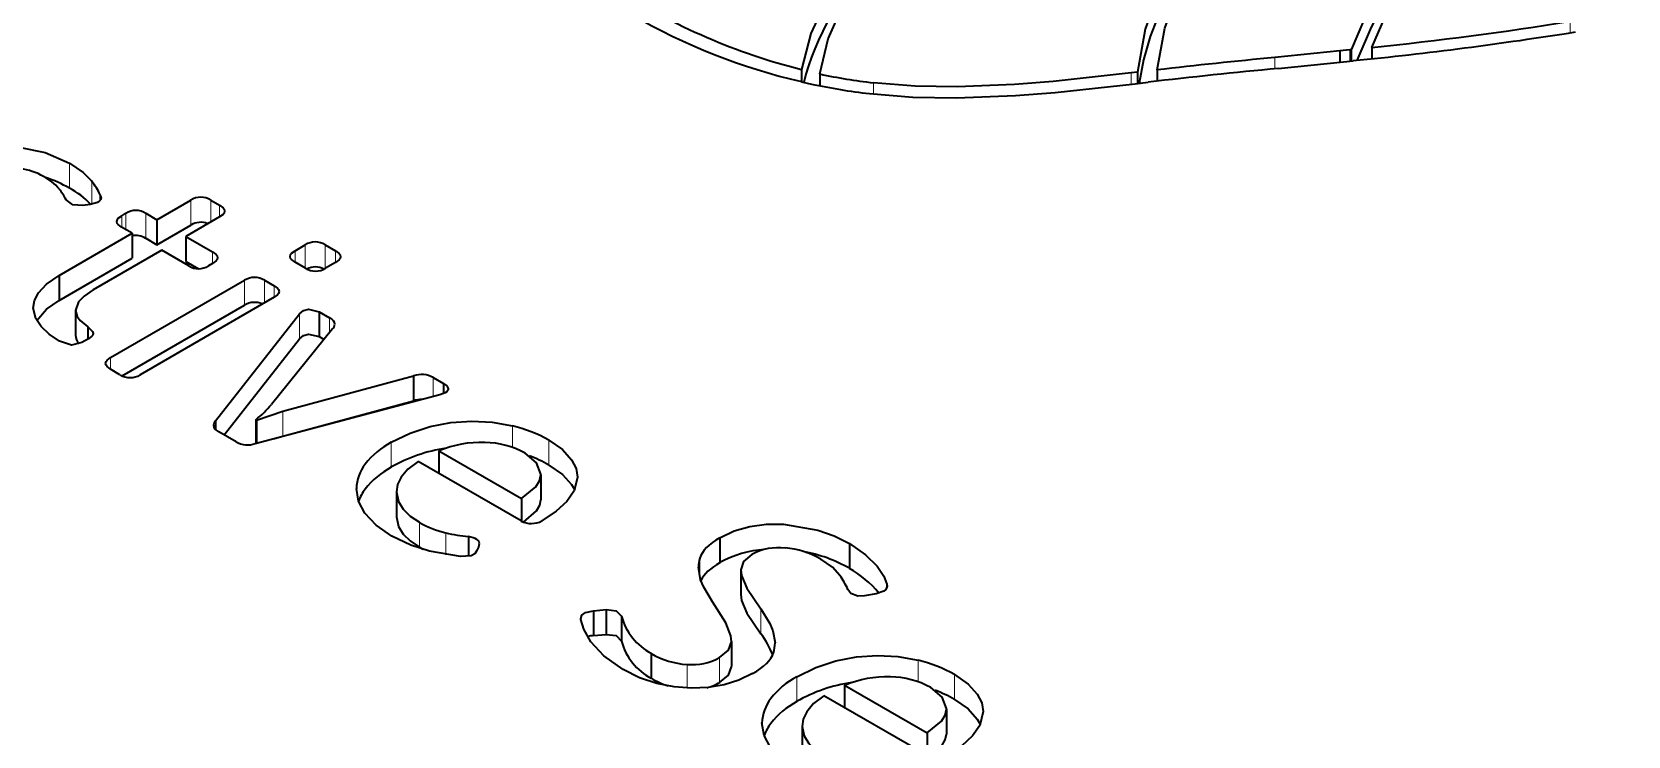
# Model space of a CAD drawing. Extents: x 317 to 941, y 143 to 776.
# Drawn here: x 755.18 to 770.87, y 738.26 to 745.17 of the extents above; entities that cross this region are included whole.
import ezdxf

# ---------------------------------------------------------------- set-up
doc = ezdxf.new("R2010")
doc.units = 0

msp = doc.modelspace()

# ---------------------------------------------------------------- linework, layer by layer
at = {"color": 7, "lineweight": 13, "ltscale": 0.002832}
msp.add_line((770.299, 745.278), (770.299, 745.164), dxfattribs=at)
at = {"color": 7, "lineweight": 35, "ltscale": 0.016081}
msp.add_line((768.036, 744.987), (767.396, 744.922), dxfattribs=at)
at = {"color": 7, "lineweight": 13, "ltscale": 0.002763}
msp.add_line((767.396, 744.922), (767.396, 744.811), dxfattribs=at)
at = {"color": 7, "lineweight": 35, "ltscale": 0.016111}
msp.add_line((767.429, 744.814), (768.07, 744.879), dxfattribs=at)
at = {"color": 7, "lineweight": 35, "ltscale": 0.00243}
msp.add_line((768.133, 744.997), (768.036, 744.987), dxfattribs=at)
at = {"color": 7, "lineweight": 35, "ltscale": 0.002766}
msp.add_line((768.036, 744.987), (768.036, 744.876), dxfattribs=at)
at = {"color": 7, "lineweight": 35, "ltscale": 0.002418}
msp.add_line((768.07, 744.879), (768.166, 744.889), dxfattribs=at)
at = {"color": 7, "lineweight": 35, "ltscale": 0.000351671}
msp.add_line((768.147, 744.998), (768.133, 744.997), dxfattribs=at)
at = {"color": 7, "lineweight": 13, "ltscale": 0.002766}
msp.add_line((768.133, 744.997), (768.133, 744.886), dxfattribs=at)
at = {"color": 7, "lineweight": 35, "ltscale": 0.002769}
msp.add_line((768.147, 744.998), (768.147, 744.887), dxfattribs=at)
at = {"color": 7, "lineweight": 35, "ltscale": 0.002776}
msp.add_line((768.349, 745.02), (768.349, 744.909), dxfattribs=at)
at = {"color": 7, "lineweight": 35, "ltscale": 0.003014}
msp.add_line((762.744, 744.804), (762.744, 744.683), dxfattribs=at)
at = {"color": 7, "lineweight": 35, "ltscale": 0.002899}
msp.add_line((762.924, 744.76), (762.924, 744.644), dxfattribs=at)
at = {"color": 7, "lineweight": 35, "ltscale": 0.001555}
msp.add_line((766.046, 744.778), (765.985, 744.77), dxfattribs=at)
at = {"color": 7, "lineweight": 13, "ltscale": 0.002776}
msp.add_line((765.985, 744.77), (765.985, 744.659), dxfattribs=at)
at = {"color": 7, "lineweight": 35, "ltscale": 0.002771}
msp.add_line((766.046, 744.778), (766.046, 744.667), dxfattribs=at)
at = {"color": 7, "lineweight": 35, "ltscale": 0.002748}
msp.add_line((766.239, 744.8), (766.239, 744.69), dxfattribs=at)
at = {"color": 7, "lineweight": 35, "ltscale": 0.002519}
msp.add_line((762.742, 744.684), (762.841, 744.661), dxfattribs=at)
at = {"color": 7, "lineweight": 13, "ltscale": 0.002754}
msp.add_line((763.45, 744.673), (763.45, 744.563), dxfattribs=at)
at = {"color": 7, "lineweight": 35, "ltscale": 0.003247}
msp.add_line((766.022, 744.664), (766.151, 744.679), dxfattribs=at)
at = {"color": 7, "lineweight": 13, "ltscale": 0.006125}
for p, q in [((755.548, 743.883), (755.548, 743.638)), ((758.709, 741.142), (758.709, 740.897))]:
    msp.add_line(p, q, dxfattribs=at)
at = {"color": 7, "lineweight": 13, "ltscale": 0.00565}
msp.add_line((755.768, 743.708), (755.768, 743.482), dxfattribs=at)
at = {"color": 7, "lineweight": 35, "ltscale": 0.001816}
msp.add_line((755.752, 743.479), (755.68, 743.468), dxfattribs=at)
at = {"color": 7, "lineweight": 35, "ltscale": 0.001353}
msp.add_line((755.851, 743.574), (755.851, 743.52), dxfattribs=at)
at = {"color": 7, "lineweight": 35, "ltscale": 0.009592}
for p, q in [((756.407, 743.328), (756.74, 743.52)), ((757.024, 743.356), (756.692, 743.164)), ((756.407, 743.083), (756.74, 743.275))]:
    msp.add_line(p, q, dxfattribs=at)
at = {"color": 7, "lineweight": 13, "ltscale": 0.006123}
for p, q in [((756.74, 743.52), (756.74, 743.275)), ((756.299, 743.391), (756.299, 743.146)), ((757.269, 742.734), (757.269, 742.489)), ((757.811, 742.404), (757.811, 742.159)), ((757.646, 741.448), (757.646, 741.203)), ((760.26, 741.163), (760.26, 740.918)), ((758.988, 740.356), (758.988, 740.111)), ((762.146, 739.891), (762.146, 739.646)), ((762.345, 739.505), (762.345, 739.26)), ((762.056, 739.182), (762.056, 738.937)), ((761.939, 739.029), (761.939, 738.784)), ((762.696, 738.84), (762.696, 738.595)), ((764.247, 738.861), (764.247, 738.616))]:
    msp.add_line(p, q, dxfattribs=at)
at = {"color": 7, "lineweight": 35, "ltscale": 0.002511}
msp.add_line((756.937, 743.52), (757.024, 743.47), dxfattribs=at)
at = {"color": 7, "lineweight": 13, "ltscale": 0.005359}
msp.add_line((756.937, 743.52), (756.937, 743.306), dxfattribs=at)
at = {"color": 7, "lineweight": 13, "ltscale": 0.002849}
for p, q in [((757.024, 743.47), (757.024, 743.356)), ((757.56, 742.68), (757.56, 742.566))]:
    msp.add_line(p, q, dxfattribs=at)
at = {"color": 7, "lineweight": 35, "ltscale": 0.001126}
msp.add_line((756.063, 743.368), (756.102, 743.391), dxfattribs=at)
at = {"color": 7, "lineweight": 13, "ltscale": 0.002847}
for p, q in [((756.063, 743.368), (756.063, 743.254)), ((757.766, 743.024), (757.766, 742.91))]:
    msp.add_line(p, q, dxfattribs=at)
at = {"color": 7, "lineweight": 13, "ltscale": 0.003973}
msp.add_line((756.102, 743.391), (756.102, 743.232), dxfattribs=at)
at = {"color": 7, "lineweight": 35, "ltscale": 0.003115}
for p, q in [((756.299, 743.391), (756.407, 743.328)), ((756.299, 743.146), (756.407, 743.083))]:
    msp.add_line(p, q, dxfattribs=at)
at = {"color": 7, "lineweight": 35, "ltscale": 0.006123}
for p, q in [((756.407, 743.328), (756.407, 743.083)), ((756.692, 743.164), (756.692, 742.919)), ((755.608, 742.437), (755.608, 742.192)), ((758.931, 741.795), (758.931, 741.55)), ((761.942, 740.205), (761.942, 739.96)), ((763.214, 740.148), (763.214, 739.903)), ((762.146, 739.893), (762.146, 739.648)), ((760.823, 739.5), (760.823, 739.255)), ((760.975, 739.433), (760.975, 739.188)), ((762.056, 739.185), (762.056, 738.94)), ((761.266, 739.068), (761.266, 738.823)), ((764.168, 738.521), (764.168, 738.276))]:
    msp.add_line(p, q, dxfattribs=at)
at = {"color": 7, "lineweight": 35, "ltscale": 0.020745}
for p, q in [((755.446, 742.781), (756.165, 743.195)), ((755.446, 742.536), (756.165, 742.95))]:
    msp.add_line(p, q, dxfattribs=at)
at = {"color": 7, "lineweight": 35, "ltscale": 0.003024}
for p, q in [((756.165, 743.195), (756.06, 743.256)), ((755.728, 742.276), (755.728, 742.155))]:
    msp.add_line(p, q, dxfattribs=at)
at = {"color": 7, "lineweight": 35, "ltscale": 0.006125}
for p, q in [((756.165, 743.195), (756.165, 742.95)), ((755.446, 742.781), (755.446, 742.536)), ((758.003, 742.425), (758.003, 742.18)), ((760.181, 740.823), (760.181, 740.578)), ((758.763, 740.654), (758.763, 740.409)), ((760.7, 739.488), (760.7, 739.243)), ((762.75, 738.352), (762.75, 738.107))]:
    msp.add_line(p, q, dxfattribs=at)
at = {"color": 7, "lineweight": 35, "ltscale": 0.007601}
msp.add_line((756.692, 743.164), (756.955, 743.012), dxfattribs=at)
at = {"color": 7, "lineweight": 35, "ltscale": 0.019445}
msp.add_line((756.455, 743.028), (755.782, 742.639), dxfattribs=at)
at = {"color": 7, "lineweight": 35, "ltscale": 0.007694}
msp.add_line((756.722, 742.874), (756.455, 743.028), dxfattribs=at)
at = {"color": 7, "lineweight": 13, "ltscale": 0.002855}
for p, q in [((756.955, 743.012), (756.955, 742.898)), ((755.952, 741.974), (755.952, 741.859))]:
    msp.add_line(p, q, dxfattribs=at)
at = {"color": 7, "lineweight": 35, "ltscale": 0.002855}
msp.add_line((757.766, 743.024), (757.865, 743.081), dxfattribs=at)
at = {"color": 7, "lineweight": 13, "ltscale": 0.005704}
msp.add_line((757.865, 743.081), (757.865, 742.853), dxfattribs=at)
at = {"color": 7, "lineweight": 35, "ltscale": 0.00294}
msp.add_line((758.062, 743.081), (758.164, 743.023), dxfattribs=at)
at = {"color": 7, "lineweight": 13, "ltscale": 0.005795}
msp.add_line((758.062, 743.081), (758.062, 742.85), dxfattribs=at)
at = {"color": 7, "lineweight": 13, "ltscale": 0.002856}
msp.add_line((758.164, 743.023), (758.164, 742.908), dxfattribs=at)
at = {"color": 7, "lineweight": 35, "ltscale": 0.003628}
msp.add_line((756.692, 742.919), (756.817, 742.847), dxfattribs=at)
at = {"color": 7, "lineweight": 35, "ltscale": 0.001124}
msp.add_line((756.955, 742.898), (756.916, 742.876), dxfattribs=at)
at = {"color": 7, "lineweight": 35, "ltscale": 0.002939}
msp.add_line((757.868, 742.852), (757.766, 742.91), dxfattribs=at)
at = {"color": 7, "lineweight": 35, "ltscale": 0.002856}
msp.add_line((758.164, 742.909), (758.065, 742.851), dxfattribs=at)
at = {"color": 7, "lineweight": 35, "ltscale": 0.038017}
msp.add_line((755.952, 741.974), (757.269, 742.734), dxfattribs=at)
at = {"color": 7, "lineweight": 35, "ltscale": 0.002678}
msp.add_line((757.467, 742.734), (757.56, 742.68), dxfattribs=at)
at = {"color": 7, "lineweight": 13, "ltscale": 0.005527}
msp.add_line((757.467, 742.734), (757.467, 742.513), dxfattribs=at)
at = {"color": 7, "lineweight": 35, "ltscale": 0.038016}
msp.add_line((757.56, 742.566), (756.243, 741.806), dxfattribs=at)
at = {"color": 7, "lineweight": 35, "ltscale": 0.034714}
msp.add_line((756.067, 741.795), (757.269, 742.489), dxfattribs=at)
at = {"color": 7, "lineweight": 35, "ltscale": 0.033421}
msp.add_line((756.985, 741.353), (757.811, 742.404), dxfattribs=at)
at = {"color": 7, "lineweight": 35, "ltscale": 0.002941}
msp.add_line((758.003, 742.425), (758.105, 742.366), dxfattribs=at)
at = {"color": 7, "lineweight": 13, "ltscale": 0.003679}
msp.add_line((758.105, 742.366), (758.105, 742.219), dxfattribs=at)
at = {"color": 7, "lineweight": 35, "ltscale": 0.023873}
msp.add_line((758.134, 742.255), (757.533, 741.514), dxfattribs=at)
at = {"color": 7, "lineweight": 35, "ltscale": 0.001814}
msp.add_line((755.734, 742.158), (755.671, 742.122), dxfattribs=at)
at = {"color": 7, "lineweight": 35, "ltscale": 0.030026}
msp.add_line((757.069, 741.215), (757.811, 742.159), dxfattribs=at)
at = {"color": 7, "lineweight": 35, "ltscale": 0.001381}
msp.add_line((758.003, 742.18), (758.051, 742.152), dxfattribs=at)
at = {"color": 7, "lineweight": 35, "ltscale": 0.00268}
msp.add_line((756.045, 741.806), (755.952, 741.859), dxfattribs=at)
at = {"color": 7, "lineweight": 35, "ltscale": 0.033262}
for p, q in [((757.646, 741.448), (758.931, 741.795)), ((757.646, 741.203), (758.931, 741.55))]:
    msp.add_line(p, q, dxfattribs=at)
at = {"color": 7, "lineweight": 35, "ltscale": 0.002932}
msp.add_line((759.122, 741.778), (759.224, 741.719), dxfattribs=at)
at = {"color": 7, "lineweight": 13, "ltscale": 0.004669}
msp.add_line((759.122, 741.778), (759.122, 741.591), dxfattribs=at)
at = {"color": 7, "lineweight": 35, "ltscale": 0.046918}
msp.add_line((759.188, 741.609), (757.374, 741.128), dxfattribs=at)
at = {"color": 7, "lineweight": 35, "ltscale": 0.002495}
msp.add_line((759.224, 741.719), (759.224, 741.62), dxfattribs=at)
at = {"color": 7, "lineweight": 35, "ltscale": 0.006872}
msp.add_line((757.386, 741.36), (757.646, 741.448), dxfattribs=at)
at = {"color": 7, "lineweight": 35, "ltscale": 0.002109}
msp.add_line((756.985, 741.353), (756.985, 741.269), dxfattribs=at)
at = {"color": 7, "lineweight": 35, "ltscale": 0.000175635}
msp.add_line((757.38, 741.363), (757.386, 741.36), dxfattribs=at)
at = {"color": 7, "lineweight": 35, "ltscale": 0.00584}
msp.add_line((757.38, 741.363), (757.38, 741.13), dxfattribs=at)
at = {"color": 7, "lineweight": 35, "ltscale": 0.005713}
msp.add_line((757.386, 741.36), (757.386, 741.131), dxfattribs=at)
at = {"color": 7, "lineweight": 13, "ltscale": 0.005299}
for p, q in [((759.902, 741.304), (759.902, 741.092)), ((763.889, 739.002), (763.889, 738.79))]:
    msp.add_line(p, q, dxfattribs=at)
at = {"color": 7, "lineweight": 35, "ltscale": 0.004838}
msp.add_line((757.186, 741.147), (757.018, 741.244), dxfattribs=at)
at = {"color": 7, "lineweight": 35, "ltscale": 0.002181}
msp.add_line((757.563, 741.178), (757.646, 741.203), dxfattribs=at)
at = {"color": 7, "lineweight": 35, "ltscale": 0.029212}
msp.add_line((759.988, 740.37), (758.976, 740.954), dxfattribs=at)
at = {"color": 7, "lineweight": 35, "ltscale": 0.005527}
for p, q in [((759.179, 741.057), (759.179, 740.836)), ((759.99, 740.589), (759.99, 740.368)), ((763.166, 738.755), (763.166, 738.534)), ((763.977, 738.287), (763.977, 738.066))]:
    msp.add_line(p, q, dxfattribs=at)
at = {"color": 7, "lineweight": 35, "ltscale": 0.023417}
for p, q in [((759.179, 741.057), (759.99, 740.589)), ((763.166, 738.755), (763.977, 738.287))]:
    msp.add_line(p, q, dxfattribs=at)
at = {"color": 7, "lineweight": 35, "ltscale": 0.000137363}
msp.add_line((760.181, 740.823), (760.181, 740.828), dxfattribs=at)
at = {"color": 7, "lineweight": 13, "ltscale": 0.005363}
msp.add_line((759.247, 740.253), (759.247, 740.038), dxfattribs=at)
at = {"color": 7, "lineweight": 35, "ltscale": 0.004927}
msp.add_line((759.47, 740.216), (759.47, 740.019), dxfattribs=at)
at = {"color": 7, "lineweight": 35, "ltscale": 0.000969864}
msp.add_line((758.988, 740.111), (759.022, 740.092), dxfattribs=at)
at = {"color": 7, "lineweight": 35, "ltscale": 0.001127}
msp.add_line((759.571, 740.119), (759.553, 740.078), dxfattribs=at)
at = {"color": 7, "lineweight": 13, "ltscale": 0.004721}
msp.add_line((761.744, 740.005), (761.744, 739.816), dxfattribs=at)
at = {"color": 7, "lineweight": 35, "ltscale": 0.000492937}
msp.add_line((763.582, 739.749), (763.585, 739.73), dxfattribs=at)
at = {"color": 7, "lineweight": 35, "ltscale": 0.000924683}
msp.add_line((763.582, 739.749), (763.582, 739.712), dxfattribs=at)
at = {"color": 7, "lineweight": 35, "ltscale": 0.002956}
msp.add_line((763.478, 739.654), (763.361, 739.635), dxfattribs=at)
at = {"color": 7, "lineweight": 35, "ltscale": 0.000152657}
msp.add_line((760.574, 739.402), (760.574, 739.408), dxfattribs=at)
at = {"color": 7, "lineweight": 35, "ltscale": 0.003079}
for p, q in [((760.7, 739.488), (760.823, 739.5)), ((760.7, 739.243), (760.823, 739.255))]:
    msp.add_line(p, q, dxfattribs=at)
at = {"color": 7, "lineweight": 13, "ltscale": 0.005797}
msp.add_line((761.619, 738.959), (761.619, 738.728), dxfattribs=at)
at = {"color": 7, "lineweight": 35, "ltscale": 0.029211}
msp.add_line((763.974, 738.068), (762.963, 738.652), dxfattribs=at)
at = {"color": 7, "lineweight": 35, "ltscale": 0.000137338}
msp.add_line((764.168, 738.521), (764.168, 738.527), dxfattribs=at)
at = {"color": 7, "lineweight": 35}
for points in [[(767.96, 749.572), (767.021, 749.066), (766.048, 748.454), (765.562, 748.114), (765.09, 747.758), (764.651, 747.398), (764.239, 747.029), (763.682, 746.461), (763.442, 746.176), (763.231, 745.893), (763.001, 745.52), (762.836, 745.156), (762.744, 744.804)], [(762.924, 744.76), (763.007, 745.104), (763.162, 745.46), (763.382, 745.826), (763.585, 746.104), (763.818, 746.384), (764.359, 746.943), (764.758, 747.303), (765.186, 747.656), (765.651, 748.01), (766.132, 748.349), (767.09, 748.955), (768.019, 749.459)], [(769.313, 748.503), (768.779, 748.162), (768.276, 747.813), (767.838, 747.478), (767.437, 747.135), (767.064, 746.77), (766.741, 746.394), (766.473, 746.008), (766.264, 745.61), (766.12, 745.2), (766.046, 744.778)], [(766.239, 744.8), (766.316, 745.211), (766.461, 745.611), (766.67, 746), (766.938, 746.378), (767.259, 746.746), (767.628, 747.104), (768.019, 747.436), (768.444, 747.759), (768.949, 748.108), (769.484, 748.448)], [(770.662, 748.193), (770.013, 747.634), (769.683, 747.315), (769.373, 746.983), (769.129, 746.694), (768.902, 746.398), (768.604, 745.949), (768.351, 745.483), (768.147, 744.998)], [(768.349, 745.02), (768.556, 745.498), (768.811, 745.958), (769.109, 746.401), (769.359, 746.72), (769.629, 747.031), (770.22, 747.621), (770.868, 748.172)], [(769.377, 746.742), (768.907, 746.159), (768.698, 745.854), (768.509, 745.541), (768.343, 745.221), (768.2, 744.893)], [(767.004, 746.46), (766.654, 746.034), (766.375, 745.594), (766.263, 745.363), (766.172, 745.128), (766.106, 744.9), (766.062, 744.669)], [(765.985, 744.77), (765.216, 744.687), (764.836, 744.657), (764.275, 744.634), (763.859, 744.641), (763.45, 744.673)], [(763.413, 744.567), (763.839, 744.533), (764.268, 744.525), (764.847, 744.548), (765.236, 744.579), (766.022, 744.664)], [(754.563, 743.947), (754.676, 743.999), (754.797, 744.032), (755.051, 744.042), (755.308, 743.988), (755.548, 743.883)], [(755.548, 743.883), (755.683, 743.793), (755.768, 743.708)], [(755.68, 743.468), (755.581, 743.473), (755.515, 743.525)], [(755.86, 743.545), (755.856, 743.528), (755.845, 743.513), (755.823, 743.499), (755.752, 743.479)], [(757.024, 743.47), (757.058, 743.445), (757.068, 743.432), (757.073, 743.413)], [(756.013, 743.311), (756.019, 743.33), (756.028, 743.343), (756.063, 743.368)], [(756.06, 743.256), (756.028, 743.28), (756.018, 743.292), (756.013, 743.311)], [(757.073, 743.413), (757.068, 743.394), (757.058, 743.381), (757.024, 743.356)], [(756.955, 743.012), (756.989, 742.987), (756.999, 742.974), (757.004, 742.955)], [(757.717, 742.967), (757.722, 742.986), (757.732, 742.999), (757.766, 743.024)], [(758.164, 743.023), (758.198, 742.997), (758.208, 742.984), (758.214, 742.965)], [(757.004, 742.955), (756.999, 742.936), (756.989, 742.923), (756.955, 742.898)], [(757.766, 742.91), (757.732, 742.936), (757.722, 742.948), (757.717, 742.967)], [(758.214, 742.965), (758.208, 742.946), (758.198, 742.934), (758.164, 742.909)], [(755.192, 742.459), (755.205, 742.534), (755.245, 742.61), (755.324, 742.696), (755.446, 742.781)], [(757.56, 742.68), (757.594, 742.655), (757.604, 742.642), (757.609, 742.623)], [(755.227, 742.337), (755.324, 742.451), (755.446, 742.536)], [(755.782, 742.639), (755.692, 742.578), (755.638, 742.521), (755.608, 742.437)], [(757.609, 742.623), (757.604, 742.604), (757.594, 742.592), (757.56, 742.566)], [(755.452, 742.134), (755.35, 742.203), (755.27, 742.278), (755.217, 742.357), (755.192, 742.459)], [(755.608, 742.437), (755.625, 742.377), (755.653, 742.338), (755.728, 742.276)], [(757.811, 742.404), (757.849, 742.435), (757.897, 742.45), (758.003, 742.425)], [(755.728, 742.276), (755.776, 742.231), (755.783, 742.211)], [(755.783, 742.211), (755.778, 742.194), (755.768, 742.183), (755.734, 742.158)], [(755.671, 742.122), (755.567, 742.097), (755.452, 742.134)], [(757.811, 742.159), (757.849, 742.19), (757.897, 742.205), (758.003, 742.18)], [(755.903, 741.917), (755.908, 741.936), (755.918, 741.948), (755.952, 741.974)], [(755.952, 741.859), (755.918, 741.885), (755.908, 741.898), (755.903, 741.917)], [(759.27, 741.666), (759.269, 741.657), (759.256, 741.638), (759.24, 741.627), (759.188, 741.609)], [(759.224, 741.719), (759.256, 741.696), (759.265, 741.684), (759.27, 741.666)], [(757.018, 741.244), (756.982, 741.272), (756.971, 741.286), (756.966, 741.309)], [(758.709, 741.142), (758.896, 741.233), (759.094, 741.297), (759.298, 741.336), (759.503, 741.349), (759.704, 741.339), (759.902, 741.304)], [(760.26, 741.163), (760.394, 741.07), (760.484, 740.971), (760.528, 740.886), (760.542, 740.799)], [(758.976, 740.954), (758.875, 740.878), (758.808, 740.798), (758.774, 740.726), (758.763, 740.654)], [(760.181, 740.828), (760.14, 740.94), (760.026, 741.035)], [(759.99, 740.589), (760.133, 740.706), (760.169, 740.764), (760.181, 740.823)], [(760.542, 740.799), (760.508, 740.664), (760.438, 740.562), (760.332, 740.464), (760.191, 740.37)], [(760.26, 740.918), (760.394, 740.825), (760.484, 740.726), (760.514, 740.676)], [(758.718, 740.221), (758.562, 740.329), (758.453, 740.445), (758.389, 740.565), (758.368, 740.687)], [(758.763, 740.654), (758.782, 740.56), (758.827, 740.486), (758.897, 740.418), (758.988, 740.356)], [(760.012, 740.358), (760.139, 740.468), (760.17, 740.523), (760.181, 740.578)], [(758.763, 740.409), (758.782, 740.315), (758.827, 740.241), (758.897, 740.173), (758.988, 740.111)], [(761.942, 740.205), (762.083, 740.272), (762.237, 740.315), (762.399, 740.337), (762.566, 740.338), (762.903, 740.28), (763.065, 740.223), (763.214, 740.148)], [(759.392, 740.019), (759.088, 740.073), (758.904, 740.133), (758.718, 740.221)], [(759.553, 740.078), (759.532, 740.046), (759.497, 740.026), (759.392, 740.019)], [(762.256, 740.041), (762.172, 739.971), (762.146, 739.891)], [(763.214, 740.148), (763.374, 740.037), (763.487, 739.925), (763.554, 739.826), (763.582, 739.749)], [(761.869, 739.575), (761.782, 739.72), (761.752, 739.792), (761.73, 739.914)], [(762.146, 739.891), (762.154, 739.833), (762.207, 739.709), (762.345, 739.505)], [(763.121, 739.834), (763.047, 739.914), (762.933, 739.993)], [(763.361, 739.635), (763.296, 739.631), (763.228, 739.656), (763.199, 739.697)], [(763.585, 739.73), (763.573, 739.697), (763.552, 739.679), (763.478, 739.654)], [(762.056, 739.182), (762.05, 739.241), (762, 739.368), (761.869, 739.575)], [(762.146, 739.646), (762.154, 739.588), (762.207, 739.464), (762.345, 739.26)], [(760.574, 739.408), (760.583, 739.443), (760.62, 739.471), (760.7, 739.488)], [(760.99, 738.909), (760.799, 739.046), (760.674, 739.183), (760.604, 739.307), (760.574, 739.402)], [(760.823, 739.5), (760.922, 739.488), (760.975, 739.433)], [(762.345, 739.505), (762.433, 739.362), (762.463, 739.289), (762.483, 739.171)], [(760.823, 739.255), (760.922, 739.243), (760.975, 739.188)], [(761.939, 739.029), (762.027, 739.101), (762.056, 739.182)], [(761.939, 738.784), (762.027, 738.856), (762.056, 738.937)], [(762.696, 738.84), (762.883, 738.931), (763.081, 738.995), (763.285, 739.034), (763.49, 739.048), (763.691, 739.037), (763.889, 739.002)], [(762.262, 738.87), (762.129, 738.806), (761.982, 738.76), (761.825, 738.733), (761.661, 738.726), (761.492, 738.74), (761.321, 738.774), (761.152, 738.83), (760.99, 738.909)], [(764.247, 738.861), (764.381, 738.768), (764.471, 738.669), (764.515, 738.584), (764.529, 738.498)], [(762.963, 738.652), (762.862, 738.576), (762.795, 738.496), (762.761, 738.424), (762.75, 738.352)], [(764.168, 738.527), (764.127, 738.638), (764.013, 738.733)], [(764.247, 738.616), (764.381, 738.523), (764.471, 738.424), (764.5, 738.374)], [(763.977, 738.287), (764.12, 738.404), (764.156, 738.462), (764.168, 738.521)], [(764.529, 738.498), (764.495, 738.362), (764.425, 738.26), (764.319, 738.162), (764.178, 738.068)], [(762.705, 737.919), (762.549, 738.027), (762.44, 738.143), (762.376, 738.263), (762.355, 738.385)], [(762.75, 738.352), (762.769, 738.258), (762.814, 738.184), (762.884, 738.116), (762.975, 738.054)], [(763.999, 738.056), (764.125, 738.166), (764.157, 738.221), (764.168, 738.276)]]:
    msp.add_lwpolyline(points, dxfattribs=at)
for centre, radius, start, end in [((764.184, 750.593), 5.965, 237.0422, 256.0325), ((764.118, 750.611), 6.084, 239.9854, 256.9358), ((764.931, 778.539), 33.692, 275.8234, 279.1681), ((764.568, 781.378), 36.664, 275.6321, 279.0756), ((774.567, 671.203), 74.067, 95.55553, 96.45597), ((764.075, 750.093), 5.456, 257.8245, 263.4229), ((773.606, 680.026), 65.082, 95.44637, 96.57733), ((764.073, 750.34), 5.811, 257.7521, 263.4737), ((754.993, 743.237), 0.597, 59.7437, 83.0609), ((755.055, 743.293), 0.518, 40.6103, 62.5972), ((754.937, 742.572), 1.229, 60.1834, 72.1956), ((754.93, 743.219), 0.66, 27.6178, 38.4257), ((755.183, 742.94), 0.788, 43.299, 62.3655), ((755.179, 743.249), 0.746, 25.7843, 37.8765), ((755.802, 743.542), 0.0577, 2.3747, 32.965), ((756.839, 743.365), 0.184, 57.6269, 122.4698), ((756.201, 743.235), 0.184, 57.5991, 122.4009), ((756.2, 742.988), 0.186, 57.752, 100.9178), ((756.838, 743.121), 0.182, 67.5417, 122.6613), ((757.964, 742.926), 0.184, 57.5991, 122.4009), ((756.817, 743.028), 0.181, 238.1976, 302.9826), ((757.967, 743.007), 0.184, 237.5302, 302.3731), ((757.964, 742.684), 0.18, 61.6576, 117.215), ((757.368, 742.578), 0.184, 57.5579, 122.4421), ((757.368, 742.335), 0.182, 65.1562, 122.6528), ((758.083, 742.307), 0.0731, 314.6163, 355.5963), ((755.745, 742.197), 0.137, 181.7392, 220.1133), ((756.144, 741.961), 0.184, 237.6269, 302.4698), ((759.009, 741.571), 0.237, 61.2232, 109.1001), ((756.768, 742.142), 0.99, 308.1851, 320.6148), ((759.014, 741.272), 0.29, 89.979, 106.7039), ((757.035, 741.304), 0.07, 136.0156, 176.0139), ((759.593, 739.993), 1.346, 60.3277, 76.7437), ((757.301, 741.352), 0.235, 240.7268, 288.1755), ((759.1, 740.416), 0.824, 118.2619, 141.569), ((759.597, 740.064), 1.077, 88.1645, 112.7918), ((759.621, 740.298), 0.842, 61.1736, 89.2742), ((759.477, 739.541), 1.559, 98.379, 119.5297), ((759.62, 739.805), 1.284, 60.0934, 69.5461), ((758.769, 740.677), 0.401, 141.4329, 178.6463), ((759.1, 740.171), 0.824, 118.2619, 141.569), ((758.823, 740.403), 0.462, 142.807, 159.7046), ((759.456, 741.155), 0.926, 239.6509, 256.9509), ((760.083, 740.541), 0.197, 240.8582, 272.2091), ((760.094, 740.548), 0.203, 269.043, 298.5089), ((759.628, 741.83), 1.622, 256.4237, 264.4136), ((759.515, 740.149), 0.0636, 331.8848, 358.081), ((762.446, 739.057), 1.034, 93.8201, 119.1585), ((762.515, 739.566), 0.541, 82.9073, 118.5191), ((762.509, 739.266), 0.842, 59.7403, 85.0367), ((762.499, 738.641), 1.452, 60.4597, 79.6062), ((762.019, 739.915), 0.289, 161.892, 180.1582), ((762.723, 739.025), 1.006, 39.1251, 60.7645), ((762.363, 739.309), 0.922, 24.9065, 34.6822), ((761.539, 739.587), 0.585, 195.2832, 242.2086), ((760.722, 738.911), 0.333, 93.8188, 104.061), ((761.69, 738.756), 0.826, 21.2084, 37.6015), ((761.539, 739.342), 0.585, 195.2832, 242.2086), ((762.179, 739.171), 0.304, 341.5404, 0.1354), ((761.669, 739.747), 0.789, 239.2573, 266.3285), ((761.667, 739.52), 0.562, 265.0552, 298.931), ((763.58, 737.691), 1.346, 60.3277, 76.7437), ((761.692, 739.555), 0.846, 239.7769, 252.215), ((761.685, 739.225), 0.51, 284.4582, 299.9356), ((763.087, 738.114), 0.824, 118.2619, 141.569), ((763.464, 737.24), 1.559, 98.379, 119.5297), ((763.584, 737.762), 1.077, 88.1645, 112.7918), ((763.607, 737.996), 0.842, 61.1736, 89.2742), ((762.756, 738.375), 0.401, 141.4329, 178.6463), ((763.607, 737.503), 1.284, 60.0934, 69.5461), ((763.087, 737.869), 0.824, 118.2619, 141.569), ((762.81, 738.102), 0.462, 142.807, 159.7046)]:
    msp.add_arc(centre, radius, start, end, dxfattribs=at)
for centre, major_axis, ratio, start_param, end_param in [((775.744, 748.823), (12.946, 4.891), 0.279608, 2.670484, 2.95743), ((749.382, 741.444), (8.774, 0.862), 0.07235, 6.276064, 6.383851), ((746.562, 736.541), (13.015, 3.617), 0.054717, 6.267979, 6.397606), ((846.282, 731.578), (84.547, -8.386), 0.046846, 3.076173, 3.131226), ((847.166, 731.244), (85.43, -8.475), 0.046604, 3.076513, 3.124801), ((685.529, 744.396), (76.948, -5.276), 0.048019, 6.211723, 6.270727)]:
    msp.add_ellipse(centre, major_axis=major_axis, ratio=ratio, start_param=start_param, end_param=end_param, dxfattribs=at)

doc.saveas('drawing.dxf')
